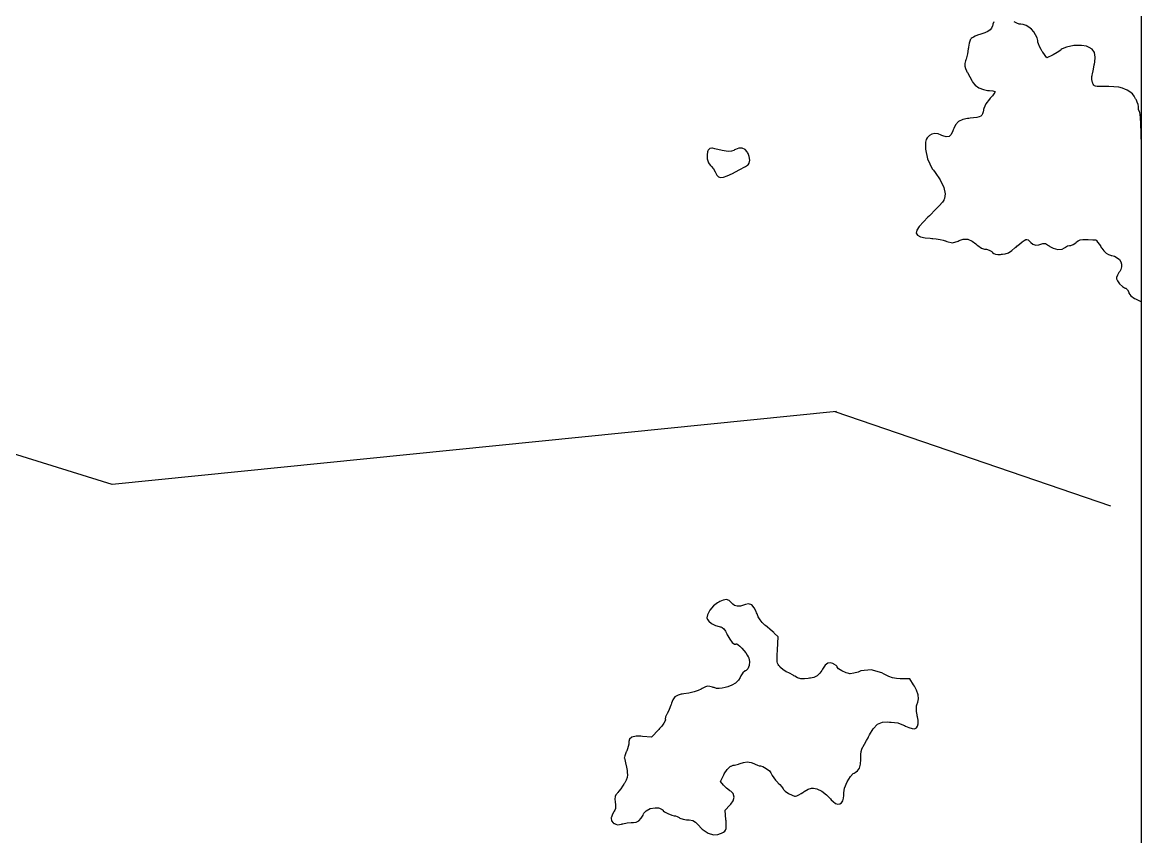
# Model space of a CAD drawing. Extents: x 0 to 24000, y 0 to 24000.
# Drawn here: x 20671 to 24000, y 9198 to 11621 of the extents above; entities that cross this region are included whole.
import ezdxf

# ---------------------------------------------------------------- set-up
doc = ezdxf.new("R2010")
doc.units = 0
for name, color, linetype in [('01A-WaterbodyTidal', 7, 'Continuous'), ('01B-LandmassTidal', 7, 'Continuous'), ('07-BoundaryRegional', 7, 'Continuous')]:
    doc.layers.add(name, color=color, linetype=linetype)

msp = doc.modelspace()

# ---------------------------------------------------------------- linework, layer by layer
at = {"layer": '01A-WaterbodyTidal'}
msp.add_lwpolyline([(0, 0), (24000, 0), (24000, 24000), (0, 24000)], close=True, dxfattribs=at)
at = {"layer": '01B-LandmassTidal'}
msp.add_lwpolyline([(23560.1, 11622), (23557.9, 11615), (23557, 11612.7), (23556.2, 11610.4), (23553.4, 11604), (23549.1, 11598.1), (23542.9, 11593.8), (23535.9, 11590.8), (23533.5, 11590), (23530.5, 11588.9), (23521.4, 11585.6), (23512, 11582.2), (23505, 11579.3), (23499.8, 11577), (23496.1, 11575), (23493.5, 11573.1), (23491.8, 11571.1), (23490.7, 11569.4), (23490.4, 11568.8), (23489.9, 11567.9), (23487.3, 11559.2), (23485.2, 11547.3), (23484.9, 11544.9), (23484.6, 11542.5), (23481.7, 11527.3), (23477.9, 11511.7), (23477.1, 11509.2), (23476.3, 11506.5), (23474.2, 11498.4), (23473.7, 11490.8), (23475.7, 11483.6), (23479.3, 11476.3), (23480.6, 11473.9), (23481.8, 11471.6), (23489.1, 11458.4), (23495.7, 11446.3), (23496.7, 11444.5), (23498.2, 11441.7), (23504.6, 11434.3), (23516, 11426.2), (23530, 11420.8), (23541.8, 11418.5), (23545.7, 11418.3), (23547.7, 11418.2), (23557.2, 11417), (23563.3, 11415.1), (23563.7, 11414.7), (23564, 11414.4), (23563.5, 11412.3), (23560.8, 11407.9), (23556.1, 11401.9), (23551.6, 11396.8), (23550, 11395.1), (23547.3, 11392.4), (23537, 11378.6), (23530.7, 11364.7), (23530, 11361.8), (23529.6, 11359.9), (23528.4, 11354.1), (23526.8, 11348.4), (23524.9, 11344.3), (23521.8, 11341.4), (23517, 11339.4), (23509.9, 11338), (23500, 11336.7), (23489.9, 11335.5), (23486.5, 11335.1), (23481.9, 11334.6), (23468.4, 11331.7), (23455.8, 11325.7), (23446.9, 11316), (23441.3, 11304.9), (23439.8, 11301), (23438.6, 11297.6), (23433.8, 11287.5), (23427.1, 11280.7), (23418.3, 11279.8), (23409, 11282.8), (23406.1, 11284.2), (23403.3, 11285.5), (23394.5, 11288.7), (23384.9, 11290), (23376.2, 11287.8), (23369.4, 11283.8), (23367.3, 11282.2), (23365.9, 11281.2), (23362.1, 11277.4), (23358.9, 11272), (23357.4, 11264.6), (23357.1, 11256.3), (23357.1, 11253.6), (23357.1, 11243.8), (23363.6, 11214.3), (23377.1, 11185.2), (23380.6, 11180.7), (23385.9, 11173.8), (23400.7, 11152.4), (23412.2, 11129.9), (23415.7, 11110.7), (23413.6, 11097.1), (23412, 11092.9), (23411.5, 11091.5), (23407.4, 11086), (23397.8, 11074.7), (23384.4, 11060.5), (23372.8, 11048.8), (23368.9, 11045), (23364.4, 11040.7), (23351.2, 11027.3), (23338.7, 11013.2), (23331.5, 11002.1), (23329.6, 10993.6), (23333.1, 10987.4), (23341.9, 10983), (23356.2, 10980), (23371, 10978.3), (23375.9, 10978), (23379.1, 10977.8), (23388.6, 10976.7), (23400.4, 10974.8), (23410.2, 10972.7), (23415.2, 10971.2), (23416.7, 10970.6), (23420.2, 10968.7), (23437.8, 10965.2), (23454.4, 10969.4), (23457.5, 10971.3), (23460, 10973.1), (23469.4, 10975.9), (23482.7, 10975.2), (23496.5, 10969.6), (23507, 10962.1), (23510, 10959.2), (23512.5, 10956.8), (23523.5, 10948.8), (23532.8, 10945.5), (23535.9, 10945.5), (23538.6, 10945.5), (23546.8, 10943.3), (23554.4, 10938.5), (23555.5, 10937.2), (23556.5, 10936.1), (23560.1, 10933.1), (23565.4, 10930.8), (23572.7, 10930.1), (23580.6, 10930.4), (23583.3, 10930.6), (23586.1, 10930.8), (23594.5, 10932.2), (23603.9, 10935.5), (23613.7, 10941.7), (23623.3, 10949.4), (23626.4, 10952.1), (23629, 10954.4), (23636.8, 10961), (23644.7, 10967.6), (23650.7, 10971.9), (23655.3, 10974.3), (23658.9, 10974.8), (23662.1, 10973.6), (23665.4, 10971), (23668.2, 10968), (23669.2, 10967), (23670.8, 10965.3), (23676.7, 10960.9), (23685, 10958.1), (23694.7, 10958.8), (23703.6, 10961.5), (23706.4, 10962.7), (23707.4, 10963.2), (23714.1, 10962.3), (23722.9, 10957.2), (23724.8, 10955.7), (23727.4, 10953.4), (23736.9, 10948.6), (23750.8, 10945.4), (23763.6, 10946.3), (23771.1, 10949.5), (23772.7, 10951.3), (23773.3, 10952.1), (23779.1, 10955.5), (23785.4, 10957.2), (23787.6, 10957.2), (23789.8, 10957.2), (23796.7, 10959.8), (23804.4, 10965), (23805.6, 10966.2), (23806.8, 10967.5), (23810.9, 10971), (23816.8, 10973.6), (23825, 10974.6), (23834.2, 10974.6), (23837.3, 10974.5), (23840.6, 10974.4), (23854.8, 10973.9), (23863.2, 10973.4), (23863.6, 10973.3), (23863.9, 10973.2), (23865.6, 10971.4), (23869.3, 10966.6), (23874.4, 10959.7), (23878.7, 10953.5), (23880.1, 10951.3), (23881.9, 10948.6), (23887.8, 10940.5), (23894.4, 10933.7), (23901.1, 10929.7), (23907, 10927.8), (23909.1, 10927.4), (23911.7, 10927), (23919.2, 10924.7), (23927.6, 10920.5), (23934, 10915), (23938.5, 10908.6), (23940.7, 10901.3), (23940.7, 10893.6), (23938.3, 10885.7), (23934.8, 10879.5), (23933.4, 10877.6), (23932.3, 10876.3), (23927.9, 10868.4), (23925.6, 10862.1), (23925.6, 10860), (23925.6, 10858), (23928.1, 10851.8), (23934.4, 10842.8), (23942.8, 10834.9), (23949.1, 10830.9), (23951.4, 10830.2), (23952.7, 10829.8), (23958.2, 10825.3), (23961.7, 10818.4), (23962, 10816.9), (23962.4, 10814.9), (23967.7, 10806.7), (23978.8, 10799.2), (23982, 10797.7), (24000, 10789), (24000, 11066.2), (24000, 11085.4), (23999.8, 11143), (23999.6, 11205.2), (23999.3, 11254.1), (23998.7, 11291.4), (23998.1, 11318.4), (23997.2, 11336.6), (23996, 11347.6), (23995.2, 11351.6), (23994.5, 11352.8), (23993.8, 11354.2), (23991.2, 11361.1), (23990.7, 11366.6), (23991, 11367.3), (23991.2, 11367.9), (23990.9, 11370.5), (23989.5, 11375.9), (23987, 11383), (23984.5, 11388.9), (23983.6, 11390.8), (23982.3, 11393.4), (23978.2, 11400.8), (23972.5, 11408.3), (23965.2, 11414.2), (23957.5, 11418.6), (23955, 11419.8), (23952.1, 11421.2), (23943.4, 11424.8), (23932, 11427.8), (23917.7, 11429.3), (23902.4, 11429.6), (23897.3, 11429.6), (23894.2, 11429.6), (23884.7, 11429.7), (23875.2, 11429.8), (23868.2, 11430.2), (23863.3, 11431), (23860, 11432.2), (23857.7, 11434.1), (23856.1, 11436.7), (23855, 11439.3), (23854.6, 11440.2), (23854, 11441.8), (23852.3, 11451.1), (23852.3, 11460.3), (23852.6, 11461.7), (23853, 11463.3), (23854.1, 11468.1), (23855.8, 11477), (23857.8, 11487.1), (23859.2, 11494.9), (23859.7, 11497.4), (23860.5, 11502.3), (23861.6, 11517.2), (23859.5, 11531.1), (23852.6, 11540.7), (23843.7, 11546.3), (23840.5, 11547.6), (23836, 11549.5), (23821.4, 11551.8), (23798.2, 11551.5), (23776.2, 11547.3), (23764, 11542.5), (23760.9, 11539.8), (23759.5, 11538.5), (23749.1, 11531.1), (23736.9, 11524), (23734.6, 11522.9), (23718.2, 11515.1), (23706, 11532.3), (23704.7, 11534.1), (23701.1, 11539.9), (23696.7, 11548.5), (23693.4, 11556.9), (23691.8, 11562.3), (23691.5, 11564.1), (23691.1, 11566.7), (23688.9, 11574.4), (23684.6, 11584.1), (23679.1, 11592.9), (23672.3, 11600.5), (23664.7, 11606.9), (23656.3, 11611.7), (23647.4, 11614.8), (23640.5, 11615.8), (23638.2, 11615.8), (23636, 11615.8), (23629.3, 11618.1), (23621.4, 11622.3)], dxfattribs=at)
for points in [[(22709.9, 11238.3), (22708.7, 11235.7), (22707.3, 11227.1), (22708.2, 11214.7), (22712.2, 11203), (22716.8, 11195.9), (22718.9, 11194), (22719.9, 11193), (22726.1, 11184.9), (22731.6, 11175.7), (22732.2, 11174), (22733.1, 11172.1), (22736.2, 11166.5), (22741, 11161.5), (22747.3, 11159.4), (22755.9, 11160.1), (22767.5, 11163.9), (22782.9, 11171), (22802.8, 11181.5), (22821.6, 11192), (22827.9, 11195.6), (22829.4, 11196.6), (22832.9, 11201.6), (22834.6, 11210.6), (22832.9, 11221.5), (22829.4, 11230.5), (22827.9, 11233.2), (22826.3, 11235.8), (22820.4, 11242.6), (22812.3, 11246.9), (22802.2, 11246.2), (22792.2, 11242.6), (22789.1, 11241), (22787, 11240), (22780.3, 11237.4), (22769.9, 11236.8), (22752.7, 11239.6), (22730.6, 11244.5), (22723.2, 11246.2), (22721.5, 11246.5), (22715.4, 11245.6), (22710.7, 11240.2)], [(22742, 9895.6), (22738, 9893.4), (22726.8, 9885), (22715.2, 9871.9), (22708.5, 9858.3), (22707.1, 9848.7), (22707.9, 9845.8), (22708.4, 9844), (22712.3, 9839.1), (22721.1, 9832.3), (22733, 9826.4), (22743.2, 9823), (22746.7, 9822.3), (22748.2, 9822), (22752.7, 9820.2), (22757.7, 9816.1), (22762.4, 9809.3), (22766.3, 9801.4), (22767.5, 9798.8), (22769.1, 9795.3), (22774.7, 9785.4), (22782.1, 9775.8), (22788.8, 9771), (22793.1, 9771), (22793.8, 9771.7), (22794, 9772), (22796.1, 9771.6), (22800.1, 9768.9), (22805.3, 9764.2), (22811.1, 9758.2), (22817, 9751.3), (22822.5, 9744.3), (22827.1, 9737.5), (22829.6, 9733.3), (22830.2, 9731.7), (22831.5, 9728.8), (22833.5, 9719.1), (22833, 9707.3), (22828.9, 9697.6), (22823.7, 9692.3), (22821.6, 9691.4), (22820.3, 9690.9), (22813.4, 9684.9), (22807.8, 9676.3), (22807.1, 9674.5), (22805.8, 9671.5), (22800.7, 9663.1), (22792.5, 9654.6), (22781, 9648.1), (22768.9, 9643.6), (22764.8, 9642.4), (22761.6, 9641.5), (22752.3, 9639.2), (22743.4, 9638.2), (22735.5, 9639.1), (22728.3, 9641.2), (22725.9, 9642), (22723.5, 9642.8), (22716.1, 9645), (22709.1, 9645.7), (22702.3, 9643.7), (22695.3, 9640.1), (22693, 9638.8), (22690.2, 9637.1), (22681.2, 9632.8), (22668.7, 9628.4), (22653.5, 9624.9), (22638.8, 9622.6), (22633.8, 9622), (22630.6, 9621.5), (22621, 9619), (22611.9, 9613.6), (22605.4, 9604.7), (22601.4, 9594.8), (22600.5, 9591.4), (22599.9, 9589), (22595.2, 9576.1), (22589.7, 9565), (22588.7, 9563.5), (22587.7, 9562.1), (22584.2, 9554.2), (22583.3, 9547.3), (22583.6, 9546.3), (22583.8, 9545.4), (22582.7, 9542.1), (22578.9, 9535.5), (22572.5, 9526.9), (22565.9, 9519.3), (22563.6, 9516.9), (22542.1, 9493.8), (22515.4, 9496.1), (22510.7, 9496.6), (22496.4, 9496.8), (22483.9, 9494.3), (22477.1, 9488.2), (22475, 9480.6), (22475, 9478.1), (22475, 9476.8), (22474.4, 9473.1), (22472.8, 9466.4), (22470.4, 9458.9), (22468.4, 9453.3), (22467.6, 9451.4), (22466.8, 9449.7), (22464.7, 9444.6), (22462.5, 9438.7), (22461.4, 9434.4), (22461.1, 9432.5), (22461.3, 9432.2), (22461.8, 9431.4), (22463.1, 9427), (22465.3, 9417.3), (22467.7, 9404.8), (22469.4, 9394.2), (22469.9, 9390.7), (22470.2, 9388.4), (22470.5, 9381.7), (22469.4, 9373.8), (22466.5, 9365.6), (22462.7, 9358.2), (22461.3, 9355.8), (22460.1, 9353.8), (22456.2, 9347.9), (22450.7, 9339.9), (22445.4, 9333), (22442.1, 9329.1), (22440.9, 9327.9), (22439.6, 9326.6), (22436.1, 9322.4), (22433.6, 9316.8), (22433.2, 9309.6), (22433.9, 9301.6), (22434.3, 9298.9), (22434.6, 9296.5), (22435.2, 9289), (22435, 9281.8), (22433.5, 9276.5), (22431.6, 9273.2), (22430.8, 9272.3), (22429.9, 9271.4), (22425.7, 9264.3), (22422.8, 9256.1), (22422.5, 9254.6), (22422.1, 9252.6), (22423, 9244.8), (22428.5, 9238.7), (22430.4, 9237.4), (22431.7, 9236.6), (22435.9, 9234.5), (22441.1, 9233.2), (22447, 9233.7), (22453.1, 9235.2), (22455.1, 9235.8), (22457.1, 9236.4), (22470.2, 9238.9), (22481.8, 9240.1), (22485.6, 9240.1), (22488.3, 9240.1), (22496.6, 9241.3), (22504.9, 9245.2), (22511.8, 9252.9), (22517.1, 9262.1), (22518.6, 9265.2), (22519.8, 9267.9), (22526.5, 9274.6), (22538.6, 9281.1), (22552.7, 9283.9), (22563.2, 9283.2), (22566.4, 9282.1), (22567.9, 9281.6), (22573.9, 9278.8), (22577, 9276.5), (22577, 9275.8), (22577, 9274.8), (22581.1, 9271.7), (22591, 9266.3), (22602.5, 9261.7), (22609.2, 9259.7), (22611.5, 9259.7), (22613.2, 9259.7), (22618.4, 9258), (22624.6, 9254.6), (22625.6, 9253.8), (22626.6, 9253.1), (22636, 9249.7), (22646.7, 9248), (22650.3, 9248), (22653.9, 9248), (22664.9, 9246.1), (22672.9, 9241.2), (22674.2, 9239.7), (22678.7, 9234.5), (22693.3, 9219.8), (22710.4, 9207.9), (22726.5, 9203.3), (22739, 9204.4), (22742.8, 9205.6), (22744.6, 9206.3), (22750.2, 9208.3), (22755.9, 9210.8), (22759.9, 9213.7), (22762.6, 9217.3), (22764.1, 9222.1), (22764.6, 9228.5), (22764.4, 9236.8), (22763.8, 9244.9), (22763.6, 9247.6), (22760.8, 9276.6), (22774.9, 9291.1), (22777.8, 9294), (22784.9, 9304.1), (22788.2, 9315.7), (22785, 9325.9), (22778, 9332.7), (22775.3, 9334.2), (22773.8, 9335), (22765, 9341.6), (22757.2, 9349.6), (22756.1, 9351.1), (22747.9, 9361.7), (22757.3, 9381.7), (22758.8, 9384.7), (22767.2, 9397.7), (22776, 9406.3), (22777.7, 9407.1), (22779.1, 9407.9), (22785.4, 9410.5), (22788.7, 9410.7), (22788.7, 9410.7), (22788.7, 9410.7), (22792.8, 9411), (22800.8, 9413.8), (22802.8, 9414.6), (22805.9, 9415.9), (22815.6, 9418.8), (22827.2, 9420.2), (22838.2, 9418.8), (22846.4, 9415.9), (22849, 9414.6), (22850.5, 9413.8), (22857.9, 9410.5), (22862.4, 9408.7), (22863.9, 9408.7), (22866.3, 9408.7), (22873.1, 9406.5), (22883.5, 9400.8), (22892.7, 9393.3), (22897.5, 9387.7), (22898.4, 9385.6), (22899, 9384.1), (22901.3, 9380), (22905.9, 9373.2), (22911.5, 9365.8), (22916, 9360.6), (22917.7, 9358.9), (22919.1, 9357.4), (22923.6, 9352.8), (22928.7, 9347.1), (22932.3, 9342.6), (22933.9, 9340.3), (22934.1, 9339.7), (22934.9, 9337.9), (22939.8, 9333.4), (22949.7, 9326.5), (22960.8, 9320.9), (22967.6, 9318.5), (22969.8, 9318.5), (22970.9, 9318.5), (22974.6, 9319.5), (22980.8, 9322.1), (22987.5, 9325.8), (22992.5, 9329.1), (22994.1, 9330.3), (22996.3, 9332.1), (23008.5, 9338.8), (23018, 9342.1), (23021.1, 9342.1), (23024.4, 9342.1), (23034.1, 9339.6), (23048.4, 9332.8), (23062.5, 9322.5), (23072.1, 9313.4), (23074.8, 9309.9), (23076.6, 9307.8), (23082.4, 9301.9), (23089.6, 9296.7), (23096.2, 9294.5), (23102.1, 9295), (23107, 9298.2), (23110.8, 9304), (23113.2, 9312.4), (23114.1, 9320.5), (23114.1, 9323.3), (23114.1, 9328), (23116.7, 9342.3), (23123.7, 9361.2), (23133.7, 9377.1), (23142.1, 9385.5), (23145.4, 9387.1), (23147.9, 9388.4), (23154.8, 9393.3), (23160.5, 9401.2), (23163.4, 9413.4), (23164.5, 9427.2), (23164.6, 9431.8), (23164.7, 9434.4), (23165.2, 9442.1), (23166.2, 9451.1), (23167.5, 9458), (23168.5, 9461.1), (23168.9, 9461.6), (23169.4, 9462.2), (23171.5, 9465.6), (23176, 9473.3), (23181.6, 9483.5), (23186.2, 9492.1), (23187.8, 9495), (23190.9, 9501), (23201.5, 9518.6), (23214.3, 9532.2), (23229.5, 9538.2), (23245.2, 9539.1), (23250.5, 9538.8), (23255.2, 9538.8), (23274.9, 9536.1), (23291.8, 9530), (23295.2, 9528.3), (23298.1, 9526.7), (23307.2, 9522.6), (23317.1, 9519.5), (23324.7, 9519), (23330.3, 9521.2), (23333.8, 9526.1), (23335.3, 9533.8), (23335, 9544.3), (23333.5, 9554.4), (23332.8, 9557.7), (23332.2, 9560.7), (23330.7, 9569.9), (23330.1, 9579.2), (23330.9, 9587.1), (23332.5, 9593), (23333.2, 9594.9), (23334.3, 9598), (23336.1, 9607.5), (23335.3, 9620), (23330.6, 9633.6), (23324.2, 9645.6), (23321.8, 9649.4), (23310.1, 9667.4), (23285, 9667.4), (23281.4, 9667.4), (23270.8, 9668), (23259.4, 9669.9), (23248.1, 9674.1), (23237.8, 9679.3), (23234.4, 9681.2), (23227.2, 9685.1), (23195.1, 9694.5), (23164.9, 9690.9), (23158.7, 9688.2), (23156.6, 9687.4), (23144.5, 9684), (23133.6, 9682.7), (23132.1, 9682.7), (23129.3, 9682.9), (23120.9, 9685.5), (23108.5, 9691), (23098.6, 9697.6), (23094.4, 9701.7), (23094.4, 9703.1), (23094.4, 9704.1), (23091.2, 9707), (23084.9, 9711.4), (23083.5, 9712.1), (23081.4, 9713.2), (23074.4, 9715.3), (23066.6, 9714), (23059.1, 9707.7), (23052.7, 9698.8), (23050.9, 9695.7), (23049, 9692.6), (23042.7, 9683.8), (23034.7, 9676.3), (23025.2, 9671.8), (23015.4, 9669.5), (23012.1, 9669), (23008.5, 9668.4), (22997.6, 9667.1), (22986.6, 9667.5), (22976.7, 9670.6), (22968.2, 9675.1), (22965.5, 9676.8), (22963.5, 9678.1), (22952.9, 9684.1), (22943.9, 9688.2), (22942.7, 9688.6), (22941.6, 9689), (22933.8, 9694), (22925.7, 9701.5), (22924.3, 9703.1), (22923.5, 9704.1), (22921.2, 9706.9), (22918.8, 9710.4), (22917.2, 9714), (22916.2, 9718.4), (22915.7, 9724.1), (22915.7, 9731.5), (22916.1, 9741.1), (22916.7, 9750.5), (22916.9, 9753.7), (22919.2, 9792.5), (22907.4, 9803.5), (22906, 9804.8), (22901.6, 9808.7), (22894.4, 9815), (22886.8, 9821.5), (22881.4, 9826), (22879.6, 9827.4), (22877.5, 9829.1), (22871.6, 9834.6), (22865.2, 9842.5), (22859.8, 9851.9), (22856, 9860.5), (22854.9, 9863.4), (22853.4, 9867.5), (22847.9, 9879.1), (22840.4, 9887.8), (22830.9, 9890.3), (22821.4, 9888.5), (22818.5, 9887.4), (22815.7, 9886.4), (22807, 9884.1), (22797.3, 9883.6), (22789.2, 9886), (22783.8, 9889.7), (22782.4, 9891.3), (22780.3, 9893.6), (22773.3, 9900), (22765, 9903.4), (22755.3, 9901.9), (22745.3, 9897.3)]]:
    msp.add_lwpolyline(points, close=True, dxfattribs=at)
at = {"layer": '07-BoundaryRegional'}
for p, q in [((20937.9, 10246), (19340.2, 10740.3)), ((23092.6, 10462.6), (20937.9, 10246)), ((23087.3, 10463), (23907.5, 10182.6))]:
    msp.add_line(p, q, dxfattribs=at)

doc.saveas('drawing.dxf')
